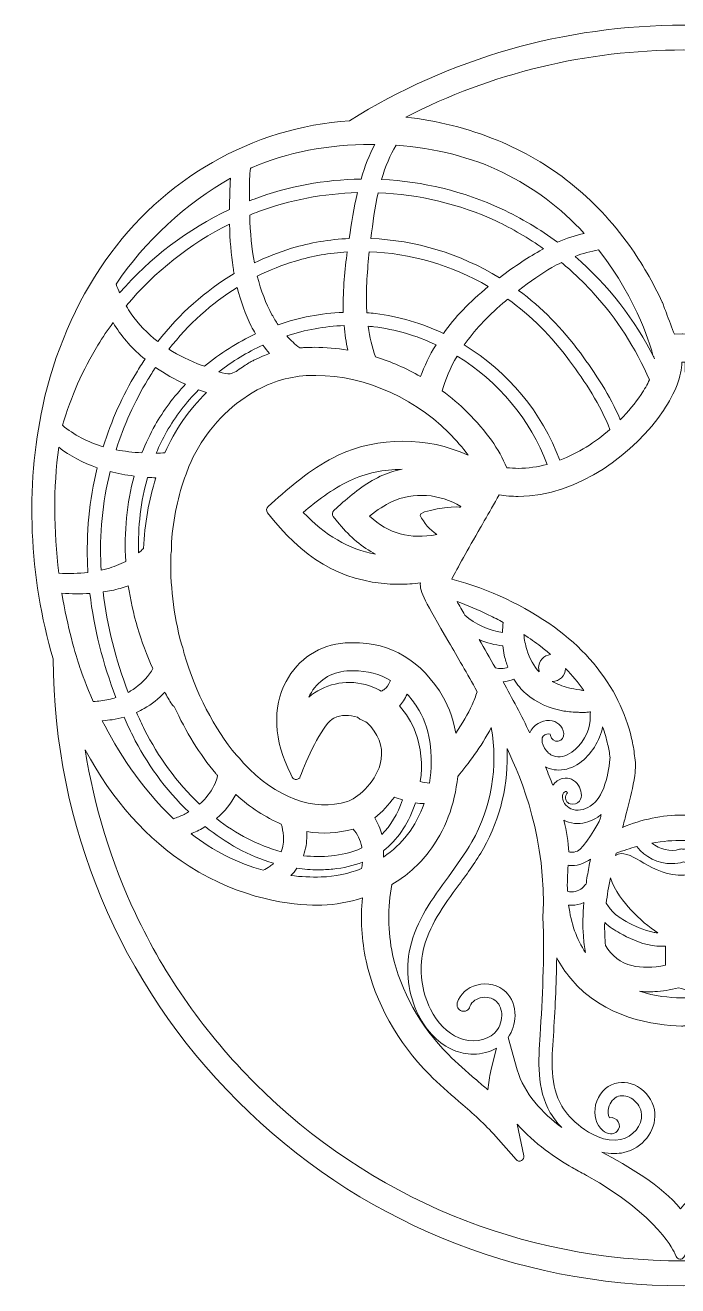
# Model space of a CAD drawing. Header units: millimetres. Extents: x 21 to 1249, y -321 to -29.
# Drawn here: x 325.3 to 472.5, y -313.3 to -29.1 of the extents above; entities that cross this region are included whole.
import ezdxf

# ---------------------------------------------------------------- set-up
doc = ezdxf.new("R2010")
doc.units = ezdxf.units.MM
doc.header["$MEASUREMENT"] = 0
doc.layers.add('Layer 3', color=7, linetype='Continuous')

msp = doc.modelspace()

# ---------------------------------------------------------------- linework, layer by layer
at = {"layer": 'Layer 3', "lineweight": 0}
for points, knots in [([(618.07, -115.63), (617.52, -113.15), (616.87, -110.68), (616.15, -108.29), (614.43, -102.61), (612.17, -97.13), (609.42, -91.99), (606.02, -85.63), (601.91, -79.85), (597.2, -74.81), (585.26, -62.03), (569.49, -54.23), (551.59, -52.24), (528.53, -37.08), (501.62, -29.07), (473.77, -29.07), (446.98, -29.07), (420.95, -36.52), (398.49, -50.6), (376.45, -52.14), (356.37, -63.66), (343.4, -82.21), (336.74, -91.73), (331.86, -103.05), (329.29, -114.97), (325.34, -133.22), (326.18, -153.46), (331.65, -171.96), (331.85, -209.64), (346.62, -245.06), (373.27, -271.7), (400.11, -298.55), (435.81, -313.33), (473.77, -313.33), (511.73, -313.33), (547.42, -298.55), (574.27, -271.7), (600.5, -245.47), (615.28, -210.61), (615.87, -173.53), (621.45, -154.92), (622.24, -134.36), (618.07, -115.63)], [0, 0, 0, 0, 1, 1, 1, 2, 2, 2, 3, 3, 3, 4, 4, 4, 5, 5, 5, 6, 6, 6, 7, 7, 7, 8, 8, 8, 9, 9, 9, 10, 10, 10, 11, 11, 11, 12, 12, 12, 13, 13, 13, 14, 14, 14, 14]), ([(473.77, -34.66), (496.38, -34.66), (518.62, -40.24), (538.32, -50.83), (527.63, -51.41), (517.13, -54.55), (507.83, -59.97), (493.33, -68.42), (481.78, -82.53), (476.04, -98.77), (476.04, -98.77), (473.59, -98.7), (473.59, -98.7), (473.58, -98.7), (473.57, -98.7), (473.56, -98.7), (473.55, -98.7), (473.54, -98.7), (473.53, -98.7), (473.53, -98.7), (471.73, -98.75), (471.73, -98.75), (471.27, -97.61), (470.41, -95.32), (469.91, -93.97), (469.29, -92.33), (469.07, -91.73), (468.97, -91.52), (466.89, -87.03), (464.4, -82.74), (461.56, -78.77), (453.82, -67.92), (443.79, -59.93), (431.75, -55.01), (425.08, -52.29), (418.16, -50.55), (411.14, -49.81), (430.34, -39.89), (451.91, -34.66), (473.77, -34.66)], [0, 0, 0, 0, 1, 1, 1, 2, 2, 2, 3, 3, 3, 4, 4, 4, 5, 5, 5, 6, 6, 6, 7, 7, 7, 8, 8, 8, 9, 9, 9, 10, 10, 10, 11, 11, 11, 12, 12, 12, 13, 13, 13, 13]), ([(375.95, -63.8), (375.98, -62.84), (376.03, -62.05), (376.13, -61.35), (376.25, -61.3), (376.36, -61.24), (376.48, -61.19), (384.31, -57.76), (393.63, -55.95), (403.44, -55.95), (403.68, -55.95), (403.93, -55.95), (404.18, -55.96), (402.94, -58.26), (401.92, -60.85), (401.06, -63.78), (392.86, -63.9), (384.68, -65.39), (376.93, -68.28), (376.59, -68.41), (376.25, -68.54), (375.91, -68.67), (375.9, -67.08), (375.91, -65.44), (375.95, -63.8)], [0, 0, 0, 0, 1, 1, 1, 2, 2, 2, 3, 3, 3, 4, 4, 4, 5, 5, 5, 6, 6, 6, 7, 7, 7, 8, 8, 8, 8]), ([(408.95, -56.15), (417.81, -56.78), (426.13, -58.9), (433.05, -62.28), (439.94, -65.65), (446.1, -70.26), (451.39, -76.01), (449.39, -76.46), (447.36, -77.13), (445.33, -78.01), (441.41, -75.09), (437.2, -72.56), (432.74, -70.49), (424.22, -66.52), (415, -64.31), (405.7, -63.86), (406.56, -60.91), (407.63, -58.36), (408.95, -56.15)], [0, 0, 0, 0, 1, 1, 1, 2, 2, 2, 3, 3, 3, 4, 4, 4, 5, 5, 5, 6, 6, 6, 6]), ([(371.63, -63.6), (371.63, -63.61), (371.63, -63.62), (371.62, -63.63), (371.51, -65.89), (371.44, -68.12), (371.41, -70.26), (371.4, -70.38), (371.4, -70.49), (371.4, -70.61), (362, -75.03), (353.54, -81.48), (346.64, -89.44), (346.36, -88.81), (346.09, -88.16), (345.83, -87.49), (352.19, -77.89), (361.71, -69.09), (371.63, -63.6)], [0, 0, 0, 0, 1, 1, 1, 2, 2, 2, 3, 3, 3, 4, 4, 4, 5, 5, 5, 6, 6, 6, 6]), ([(377.01, -82.65), (376.43, -79.46), (376.09, -75.99), (375.96, -71.88), (376.63, -71.61), (377.3, -71.34), (377.97, -71.09), (384.97, -68.48), (392.59, -67.04), (400.26, -66.83), (399.45, -70.26), (398.89, -73.75), (398.39, -77.18), (393.97, -77.38), (389.62, -78.1), (385.42, -79.37), (382.52, -80.25), (379.71, -81.35), (377.01, -82.65)], [0, 0, 0, 0, 1, 1, 1, 2, 2, 2, 3, 3, 3, 4, 4, 4, 5, 5, 5, 6, 6, 6, 6]), ([(404.93, -66.85), (414.15, -67.22), (423.33, -69.42), (431.48, -73.21), (435.21, -74.95), (438.82, -77.07), (442.23, -79.5), (442.13, -79.56), (442.02, -79.61), (441.92, -79.67), (438.86, -81.32), (435.82, -83.32), (432.29, -86.02), (423.37, -80.58), (413.29, -77.56), (403.28, -77.16), (403.7, -73.71), (404.18, -70.22), (404.93, -66.85), (404.93, -66.85), (404.93, -66.85), (404.93, -66.85)], [0, 0, 0, 0, 1, 1, 1, 2, 2, 2, 3, 3, 3, 4, 4, 4, 5, 5, 5, 6, 6, 6, 7, 7, 7, 7]), ([(372.23, -83.75), (372.3, -84.2), (372.38, -84.65), (372.47, -85.09), (365.96, -88.96), (360.17, -94.11), (355.25, -100.42), (352.88, -98.58), (350.86, -96.47), (349.22, -94.12), (348.84, -93.55), (348.47, -92.96), (348.12, -92.34), (354.58, -84.63), (362.54, -78.33), (371.42, -73.93), (371.49, -77.56), (371.75, -80.74), (372.23, -83.75), (372.23, -83.75), (372.23, -83.75), (372.23, -83.75)], [0, 0, 0, 0, 1, 1, 1, 2, 2, 2, 3, 3, 3, 4, 4, 4, 5, 5, 5, 6, 6, 6, 7, 7, 7, 7]), ([(386.29, -82.25), (390.07, -81.1), (393.99, -80.42), (397.96, -80.19), (397.43, -84.11), (396.96, -88.6), (397.04, -93.24), (397.05, -93.44), (397.05, -93.63), (397.06, -93.82), (392.06, -94.01), (387.1, -94.98), (382.36, -96.62), (381.87, -95.9), (381.4, -95.14), (380.98, -94.35), (379.6, -91.83), (378.5, -88.91), (377.68, -85.66), (380.44, -84.29), (383.31, -83.15), (386.29, -82.25)], [0, 0, 0, 0, 1, 1, 1, 2, 2, 2, 3, 3, 3, 4, 4, 4, 5, 5, 5, 6, 6, 6, 7, 7, 7, 7]), ([(419.63, -98.6), (419.63, -98.6), (419.63, -98.6), (419.63, -98.6), (414.81, -96.28), (409.63, -94.72), (404.3, -94.1), (403.66, -94.02), (403.02, -93.96), (402.38, -93.92), (402.36, -93.63), (402.34, -93.35), (402.33, -93.06), (402.12, -88.54), (402.5, -84.03), (402.93, -80.15), (412.15, -80.47), (421.45, -83.15), (429.76, -88.01), (425.51, -91.48), (422.19, -94.95), (419.63, -98.6)], [0, 0, 0, 0, 1, 1, 1, 2, 2, 2, 3, 3, 3, 4, 4, 4, 5, 5, 5, 6, 6, 6, 7, 7, 7, 7]), ([(449.32, -81.21), (451.11, -80.53), (452.87, -80.05), (454.6, -79.76), (463.71, -91.26), (466.65, -102.68), (466.78, -103.17), (466.79, -103.21), (466.8, -103.24), (466.81, -103.27), (466.81, -103.27), (466.96, -103.68), (466.96, -103.68), (466.97, -103.71), (466.98, -103.74), (466.99, -103.76), (466.99, -103.76), (467.05, -103.87), (467.05, -103.87), (467.05, -103.89), (467.06, -103.91), (467.07, -103.93), (467.13, -104.03), (467.17, -104.15), (467.2, -104.29), (462.86, -95.47), (456.75, -87.6), (449.32, -81.21)], [0, 0, 0, 0, 1, 1, 1, 2, 2, 2, 3, 3, 3, 4, 4, 4, 5, 5, 5, 6, 6, 6, 7, 7, 7, 8, 8, 8, 9, 9, 9, 9]), ([(453.43, -89.43), (458.73, -95.24), (463.05, -101.96), (466.08, -109.06), (465.61, -110.09), (464.98, -111.21), (464.19, -112.38), (462.93, -114.28), (461.34, -116.2), (459.52, -118.04), (457.26, -112.58), (453.9, -107.6), (450.51, -102.97), (446.44, -97.43), (441.76, -92.7), (436.57, -88.88), (439.27, -86.77), (441.68, -85.12), (444.09, -83.73), (444.81, -83.31), (445.52, -82.93), (446.23, -82.58), (448.79, -84.69), (451.2, -86.98), (453.43, -89.43)], [0, 0, 0, 0, 1, 1, 1, 2, 2, 2, 3, 3, 3, 4, 4, 4, 5, 5, 5, 6, 6, 6, 7, 7, 7, 8, 8, 8, 8]), ([(376.32, -96.92), (376.62, -97.52), (376.94, -98.11), (377.28, -98.68), (373.16, -100.61), (369.29, -103.07), (365.8, -105.99), (365.61, -105.91), (365.43, -105.84), (365.25, -105.78), (362.48, -104.78), (359.96, -103.55), (357.72, -102.14), (362.16, -96.47), (367.35, -91.78), (373.14, -88.19), (373.94, -91.39), (375, -94.32), (376.32, -96.92)], [0, 0, 0, 0, 1, 1, 1, 2, 2, 2, 3, 3, 3, 4, 4, 4, 5, 5, 5, 6, 6, 6, 6]), ([(448.09, -104.74), (451.59, -109.52), (455.04, -114.66), (457.16, -120.24), (453.87, -123.1), (450.01, -125.59), (445.87, -127.18), (441.95, -116.4), (434.12, -107.18), (424.34, -101.17), (426.53, -97.99), (429.39, -94.91), (433.04, -91.77), (433.42, -91.45), (433.79, -91.14), (434.15, -90.84), (439.35, -94.55), (444.04, -99.22), (448.09, -104.74)], [0, 0, 0, 0, 1, 1, 1, 2, 2, 2, 3, 3, 3, 4, 4, 4, 5, 5, 5, 6, 6, 6, 6]), ([(341.75, -101.19), (342.82, -99.45), (343.94, -97.77), (345.14, -96.14), (345.25, -96.33), (345.36, -96.52), (345.48, -96.71), (347.32, -99.57), (349.64, -102.16), (352.36, -104.41), (351.69, -105.4), (351.04, -106.41), (350.42, -107.44), (347.27, -112.65), (344.76, -118.27), (342.93, -124.12), (339.42, -123.08), (336.28, -121.43), (333.74, -119.29), (335.63, -112.9), (338.32, -106.79), (341.75, -101.19)], [0, 0, 0, 0, 1, 1, 1, 2, 2, 2, 3, 3, 3, 4, 4, 4, 5, 5, 5, 6, 6, 6, 7, 7, 7, 7]), ([(398.08, -102.34), (395.58, -101.92), (393.08, -101.71), (390.62, -101.71), (389.87, -101.71), (389.12, -101.73), (388.39, -101.76), (388.03, -101.78), (387.65, -101.81), (387.23, -101.85), (386.2, -101.06), (385.22, -100.13), (384.31, -99.12), (388.49, -97.77), (392.85, -96.97), (397.23, -96.81), (397.4, -98.74), (397.69, -100.58), (398.08, -102.34)], [0, 0, 0, 0, 1, 1, 1, 2, 2, 2, 3, 3, 3, 4, 4, 4, 5, 5, 5, 6, 6, 6, 6]), ([(417.97, -101.12), (416.47, -103.56), (415.32, -105.94), (414.49, -108.31), (411.26, -106.44), (407.85, -104.94), (404.33, -103.84), (403.57, -101.75), (403.02, -99.44), (402.68, -96.96), (403.1, -96.99), (403.52, -97.03), (403.95, -97.08), (408.82, -97.65), (413.54, -99.05), (417.97, -101.12)], [0, 0, 0, 0, 1, 1, 1, 2, 2, 2, 3, 3, 3, 4, 4, 4, 5, 5, 5, 5]), ([(378.93, -101.21), (379.4, -101.86), (379.89, -102.48), (380.4, -103.08), (379.51, -103.42), (378.37, -103.93), (376.91, -104.63), (376.77, -104.7), (376.66, -104.75), (376.59, -104.78), (375.86, -105.12), (375.13, -105.63), (374.35, -106.16), (373.39, -106.82), (372.3, -107.57), (371.59, -107.69), (370.97, -107.79), (370.01, -107.56), (369.01, -107.23), (372.07, -104.85), (375.4, -102.82), (378.93, -101.21)], [0, 0, 0, 0, 1, 1, 1, 2, 2, 2, 3, 3, 3, 4, 4, 4, 5, 5, 5, 6, 6, 6, 7, 7, 7, 7]), ([(425.04, -116.38), (423.29, -114.63), (421.38, -112.99), (419.37, -111.5), (420.02, -109), (421.15, -106.38), (422.74, -103.69), (431.93, -109.32), (439.31, -117.98), (443.01, -128.11), (440.89, -128.68), (438.72, -129), (436.53, -129), (435.65, -129), (434.77, -128.95), (433.9, -128.85), (432.18, -124.66), (429.35, -120.69), (425.04, -116.38)], [0, 0, 0, 0, 1, 1, 1, 2, 2, 2, 3, 3, 3, 4, 4, 4, 5, 5, 5, 6, 6, 6, 6]), ([(478.26, -117.17), (478.26, -117.17), (478.26, -117.17), (478.26, -117.17), (484.51, -126.49), (497.42, -136.53), (511.01, -136.52), (512.58, -136.52), (514.15, -136.39), (515.69, -136.13), (520.56, -144.52), (523.92, -150.5), (525.71, -153.94), (517.08, -156.13), (509.29, -159.65), (502.53, -164.4), (493.42, -170.73), (487.13, -179.95), (485.26, -189.67), (484.99, -190.92), (484.8, -192.22), (484.69, -193.65), (484.5, -194.97), (484.53, -196.6), (484.76, -198.09), (485.12, -200.54), (485.71, -202.86), (486.29, -205.11), (486.29, -205.11), (486.44, -205.69), (486.44, -205.69), (486.8, -207), (487.21, -208.55), (487.63, -210.16), (483.15, -208.24), (478.37, -207.21), (473.69, -207.19), (473.69, -207.19), (473.53, -207.19), (473.53, -207.19), (468.97, -207.19), (464.35, -208.14), (460.05, -209.96), (460.3, -209.02), (460.55, -208.08), (460.79, -207.15), (460.79, -207.15), (461.15, -205.78), (461.15, -205.78), (461.77, -203.38), (462.4, -200.9), (462.76, -198.29), (462.99, -196.69), (462.99, -195.05), (462.74, -193.79), (462.58, -192.53), (462.39, -191.18), (462.05, -189.89), (461.39, -186.99), (460.36, -184.12), (458.99, -181.35), (458.99, -181.35), (458.49, -180.39), (458.49, -180.39), (455.33, -174.44), (450.55, -169.07), (444.67, -164.85), (437.89, -159.95), (430.11, -156.3), (421.54, -153.96), (422.85, -151.43), (425.02, -147.52), (428, -142.31), (428.02, -142.29), (428.82, -140.95), (428.85, -140.84), (429.93, -138.96), (431.06, -137), (432.22, -135), (433.63, -135.22), (435.07, -135.33), (436.5, -135.33), (450.08, -135.33), (463, -125.3), (469.24, -115.99), (471.94, -111.97), (473.36, -108.21), (473.39, -105.04), (473.39, -105.04), (473.59, -105.03), (473.59, -105.03), (473.59, -105.03), (474.17, -105.05), (474.17, -105.05), (473.82, -108.44), (475.25, -112.68), (478.26, -117.17)], [0, 0, 0, 0, 1, 1, 1, 2, 2, 2, 3, 3, 3, 4, 4, 4, 5, 5, 5, 6, 6, 6, 7, 7, 7, 8, 8, 8, 9, 9, 9, 10, 10, 10, 11, 11, 11, 12, 12, 12, 13, 13, 13, 14, 14, 14, 15, 15, 15, 16, 16, 16, 17, 17, 17, 18, 18, 18, 19, 19, 19, 20, 20, 20, 21, 21, 21, 22, 22, 22, 23, 23, 23, 24, 24, 24, 25, 25, 25, 26, 26, 26, 27, 27, 27, 28, 28, 28, 29, 29, 29, 30, 30, 30, 31, 31, 31, 32, 32, 32, 32]), ([(354.62, -119.29), (353.49, -121.28), (352.51, -123.35), (351.67, -125.49), (349.62, -125.39), (347.68, -125.16), (345.85, -124.82), (347.61, -119.27), (350, -113.94), (352.99, -109), (353.56, -108.05), (354.15, -107.13), (354.75, -106.23), (356.79, -107.65), (359.04, -108.93), (361.49, -110.04), (358.85, -112.83), (356.52, -115.93), (354.62, -119.29)], [0, 0, 0, 0, 1, 1, 1, 2, 2, 2, 3, 3, 3, 4, 4, 4, 5, 5, 5, 6, 6, 6, 6]), ([(397.99, -204.13), (390.42, -206.49), (381.87, -203.33), (374.52, -195.44), (374.33, -195.08), (373.93, -194.6), (372.96, -193.67), (372.96, -193.67), (372.95, -193.66), (372.95, -193.66), (367.97, -187.72), (363.79, -179.61), (361.18, -170.82), (361.16, -170.52), (361.06, -169.91), (360.56, -168.61), (358.77, -161.83), (357.97, -155.03), (358.17, -148.38), (358.29, -148.04), (358.43, -147.32), (358.31, -145.68), (358.71, -140.27), (359.82, -135.09), (361.6, -130.29), (361.6, -130.29), (362.26, -128.56), (362.26, -128.56), (364.68, -122.7), (368.84, -117.42), (373.96, -113.68), (373.96, -113.68), (376.14, -112.21), (376.14, -112.21), (380.18, -109.73), (384.53, -108.31), (388.71, -108.09), (400.11, -107.47), (412.1, -112.28), (420.77, -120.93), (422.56, -122.72), (424.02, -124.38), (425.21, -126.01), (415.89, -121.84), (404.97, -121.79), (395.9, -126.05), (390.51, -128.59), (385.87, -132.44), (381.65, -136.23), (381.65, -136.23), (380.09, -137.63), (380.09, -137.63), (379.7, -137.99), (379.65, -138.59), (379.98, -139), (379.98, -139), (381.31, -140.65), (381.31, -140.65), (389.22, -150.4), (398.51, -155.14), (409.71, -155.14), (411.22, -155.14), (412.81, -155.04), (414.45, -154.84), (414.19, -156.74), (415.64, -159.24), (420.84, -168.16), (422.78, -171.51), (424.98, -175.29), (427.25, -179.36), (426.9, -180.41), (426.52, -181.38), (426.1, -182.3), (425.13, -184.42), (423.94, -186.5), (422.44, -188.71), (421.76, -185.07), (420.5, -181.8), (418.73, -179.17), (413.48, -171.32), (406.52, -167.79), (397.45, -168.37), (391.81, -168.73), (386.84, -171.98), (384.15, -177.06), (381.01, -182.97), (381.39, -190.39), (385.2, -197.95), (385.2, -197.95), (385.54, -198.61), (385.54, -198.61), (385.72, -198.97), (386.09, -199.18), (386.48, -199.16), (386.88, -199.14), (387.23, -198.89), (387.37, -198.52), (387.37, -198.52), (387.63, -197.82), (387.63, -197.82), (389.24, -193.55), (392.66, -186.38), (394.96, -185.3), (396.56, -184.55), (398.47, -184.5), (400.23, -185.14), (401.04, -185.71), (401.65, -186.04), (402.14, -186.18), (402.56, -186.49), (402.93, -186.84), (403.25, -187.23), (405.48, -189.87), (406.2, -192.71), (405.39, -195.68), (404.18, -200.15), (400, -203.51), (397.99, -204.13)], [0, 0, 0, 0, 1, 1, 1, 2, 2, 2, 3, 3, 3, 4, 4, 4, 5, 5, 5, 6, 6, 6, 7, 7, 7, 8, 8, 8, 9, 9, 9, 10, 10, 10, 11, 11, 11, 12, 12, 12, 13, 13, 13, 14, 14, 14, 15, 15, 15, 16, 16, 16, 17, 17, 17, 18, 18, 18, 19, 19, 19, 20, 20, 20, 21, 21, 21, 22, 22, 22, 23, 23, 23, 24, 24, 24, 25, 25, 25, 26, 26, 26, 27, 27, 27, 28, 28, 28, 29, 29, 29, 30, 30, 30, 31, 31, 31, 32, 32, 32, 33, 33, 33, 34, 34, 34, 35, 35, 35, 36, 36, 36, 37, 37, 37, 38, 38, 38, 39, 39, 39, 39]), ([(364.45, -111.28), (365.02, -111.5), (365.62, -111.71), (366.24, -111.92), (362.27, -115.74), (359.05, -120.4), (356.85, -125.51), (356.18, -125.54), (355.52, -125.55), (354.87, -125.56), (355.57, -123.91), (356.35, -122.31), (357.23, -120.77), (359.2, -117.29), (361.65, -114.11), (364.45, -111.28)], [0, 0, 0, 0, 1, 1, 1, 2, 2, 2, 3, 3, 3, 4, 4, 4, 5, 5, 5, 5]), ([(332.89, -124.26), (335.42, -126.2), (338.38, -127.77), (341.6, -128.89), (339.81, -136.17), (339.05, -143.72), (339.42, -151.21), (339.44, -151.62), (339.47, -152.04), (339.5, -152.46), (337.39, -152.72), (335.2, -152.79), (332.94, -152.67), (331.71, -142.97), (331.69, -133.42), (332.89, -124.26)], [0, 0, 0, 0, 1, 1, 1, 2, 2, 2, 3, 3, 3, 4, 4, 4, 5, 5, 5, 5]), ([(349.92, -130.74), (348.24, -136.84), (347.61, -143.36), (348.01, -149.98), (346.7, -150.67), (345.28, -151.24), (343.75, -151.64), (343.33, -151.75), (342.9, -151.86), (342.47, -151.95), (342.45, -151.65), (342.43, -151.36), (342.41, -151.06), (342.06, -143.91), (342.78, -136.7), (344.48, -129.74), (346.21, -130.17), (348.02, -130.5), (349.92, -130.74)], [0, 0, 0, 0, 1, 1, 1, 2, 2, 2, 3, 3, 3, 4, 4, 4, 5, 5, 5, 6, 6, 6, 6]), ([(394.81, -139.88), (394.81, -139.88), (396.16, -141.53), (396.16, -141.53), (398.62, -144.54), (401.36, -146.81), (404.36, -148.34), (398.26, -147.22), (392.87, -144.1), (388.05, -138.92), (390.87, -136.51), (394.48, -133.69), (398.45, -131.82), (402.13, -130.09), (406.2, -129.23), (410.31, -129.21), (408.62, -129.54), (406.97, -130.07), (405.4, -130.8), (402.01, -132.38), (399.12, -134.76), (396.5, -137.09), (396.5, -137.09), (394.92, -138.5), (394.92, -138.5), (394.52, -138.85), (394.48, -139.46), (394.81, -139.88)], [0, 0, 0, 0, 1, 1, 1, 2, 2, 2, 3, 3, 3, 4, 4, 4, 5, 5, 5, 6, 6, 6, 7, 7, 7, 8, 8, 8, 9, 9, 9, 9]), ([(352, -147.07), (351.66, -147.41), (351.29, -147.73), (350.92, -148.04), (350.73, -142.17), (351.4, -136.42), (352.94, -131.03), (353.55, -131.07), (354.17, -131.11), (354.8, -131.13), (353.22, -136.19), (352.28, -141.54), (352, -147.07)], [0, 0, 0, 0, 1, 1, 1, 2, 2, 2, 3, 3, 3, 4, 4, 4, 4]), ([(414.38, -139.62), (415.26, -141.34), (416.57, -142.82), (418.15, -143.93), (412.09, -145.08), (407.21, -143.74), (403, -139.76), (404.8, -138.32), (406.42, -137.27), (407.93, -136.56), (412.84, -134.28), (418.89, -134.7), (423.57, -137.59), (423.53, -137.67), (423.49, -137.74), (423.45, -137.81), (423.38, -137.78), (423.31, -137.76), (423.23, -137.73), (422.3, -137.41), (413.84, -138.57), (414.38, -139.62)], [0, 0, 0, 0, 1, 1, 1, 2, 2, 2, 3, 3, 3, 4, 4, 4, 5, 5, 5, 6, 6, 6, 7, 7, 7, 7]), ([(344.86, -156.54), (346.13, -156.27), (347.38, -155.91), (348.59, -155.46), (349.52, -161.77), (351.36, -168.09), (354.12, -174.17), (354.02, -174.36), (353.9, -174.54), (353.79, -174.71), (352.72, -176.36), (351.3, -177.8), (349.65, -178.87), (349.3, -179.1), (348.94, -179.31), (348.57, -179.51), (345.72, -172.12), (343.8, -164.47), (342.91, -156.88), (343.56, -156.78), (344.21, -156.67), (344.86, -156.54)], [0, 0, 0, 0, 1, 1, 1, 2, 2, 2, 3, 3, 3, 4, 4, 4, 5, 5, 5, 6, 6, 6, 7, 7, 7, 7]), ([(333.6, -157.14), (335.75, -157.32), (337.86, -157.34), (339.93, -157.2), (340.85, -165.08), (342.84, -173.01), (345.8, -180.68), (345.27, -180.85), (344.72, -181), (344.15, -181.13), (343.01, -181.35), (341.81, -181.55), (340.66, -181.56), (339.11, -178.06), (338.13, -175.3), (337.67, -173.94), (336.69, -170.98), (334.89, -164.99), (333.6, -157.14)], [0, 0, 0, 0, 1, 1, 1, 2, 2, 2, 3, 3, 3, 4, 4, 4, 5, 5, 5, 6, 6, 6, 6]), ([(424.47, -162.1), (423.83, -160.99), (423.23, -159.95), (422.7, -159.01), (425.06, -159.88), (427.46, -160.9), (429.87, -162.07), (430.97, -162.6), (432.07, -163.15), (433.13, -163.73), (433.03, -164.47), (432.96, -165.23), (432.94, -166), (429.82, -165.58), (426.83, -164.19), (424.47, -162.1)], [0, 0, 0, 0, 1, 1, 1, 2, 2, 2, 3, 3, 3, 4, 4, 4, 5, 5, 5, 5]), ([(433.05, -169.03), (433.12, -169.74), (433.23, -170.45), (433.37, -171.15), (433.56, -172.09), (433.84, -173), (434.18, -173.87), (433.28, -174.18), (432.28, -174.23), (431.35, -174.02), (430.08, -171.77), (428.84, -169.62), (427.68, -167.62), (429.39, -168.35), (431.2, -168.83), (433.05, -169.03)], [0, 0, 0, 0, 1, 1, 1, 2, 2, 2, 3, 3, 3, 4, 4, 4, 5, 5, 5, 5]), ([(441.11, -174.01), (441.11, -174.32), (441.16, -174.62), (441.25, -174.9), (440.03, -173.65), (439.07, -171.94), (438.42, -169.82), (438.11, -168.76), (437.89, -167.64), (437.75, -166.46), (439.09, -167.33), (440.38, -168.24), (441.59, -169.17), (442.36, -169.77), (443.1, -170.38), (443.81, -170.98), (442.29, -171.16), (441.11, -172.44), (441.11, -174.01)], [0, 0, 0, 0, 1, 1, 1, 2, 2, 2, 3, 3, 3, 4, 4, 4, 5, 5, 5, 6, 6, 6, 6]), ([(407.69, -176.82), (407.67, -176.89), (407.64, -176.95), (407.62, -177.02), (407.24, -177.88), (406.83, -178.46), (406.37, -178.79), (406.13, -178.96), (405.88, -179.11), (405.62, -179.27), (404.49, -178.61), (403.29, -178.1), (402.05, -177.77), (397.46, -176.51), (392.63, -177.73), (389.28, -180.6), (389.36, -180.43), (389.44, -180.26), (389.53, -180.09), (391.21, -176.94), (394.31, -174.91), (397.84, -174.69), (398.35, -174.65), (398.86, -174.64), (399.35, -174.64), (402.51, -174.64), (405.25, -175.35), (407.69, -176.82)], [0, 0, 0, 0, 1, 1, 1, 2, 2, 2, 3, 3, 3, 4, 4, 4, 5, 5, 5, 6, 6, 6, 7, 7, 7, 8, 8, 8, 9, 9, 9, 9]), ([(447.2, -174.16), (448.68, -175.7), (449.99, -177.26), (451.13, -178.87), (451.19, -178.95), (451.24, -179.03), (451.3, -179.11), (451.02, -179.07), (450.74, -179.02), (450.46, -178.98), (450.46, -178.98), (450.36, -178.96), (450.36, -178.96), (449.46, -178.82), (448.61, -178.68), (447.85, -178.49), (446.46, -178.09), (445.25, -177.62), (444.18, -177.05), (445.8, -177.04), (447.11, -175.76), (447.2, -174.16)], [0, 0, 0, 0, 1, 1, 1, 2, 2, 2, 3, 3, 3, 4, 4, 4, 5, 5, 5, 6, 6, 6, 7, 7, 7, 7]), ([(446.77, -188.79), (446.49, -187.07), (445.25, -185.95), (443.54, -185.87), (441.86, -185.79), (439.82, -186.81), (439.13, -188.67), (437.21, -184.74), (435.14, -180.84), (433.09, -177.13), (433.92, -177.07), (434.75, -176.89), (435.53, -176.57), (436.28, -177.79), (437.19, -178.88), (438.23, -179.79), (440.54, -181.79), (443.49, -183.15), (446.79, -183.73), (447.91, -183.9), (449.03, -183.96), (450.12, -184.01), (450.42, -184.03), (450.71, -184.05), (451, -184.06), (451, -184.06), (451.08, -184.07), (451.08, -184.07), (451.14, -184.07), (451.19, -184.07), (451.25, -184.07), (451.25, -184.07), (451.33, -184.06), (451.33, -184.06), (451.78, -184.01), (452.22, -183.97), (452.67, -183.93), (452.71, -183.93), (452.76, -183.92), (452.8, -183.92), (452.72, -184.44), (452.71, -184.95), (452.7, -185.41), (452.7, -185.56), (452.7, -185.71), (452.69, -185.86), (452.6, -188.32), (450.8, -191.45), (448.59, -193), (447.18, -193.99), (445.78, -194.27), (444.43, -193.84), (443.68, -193.6), (442.97, -192.97), (442.44, -192.07), (441.95, -191.24), (441.76, -190.4), (441.93, -189.77), (442.05, -189.29), (442.79, -188.84), (443.4, -188.87), (443.66, -188.88), (443.75, -188.94), (443.81, -189.27), (443.94, -190.09), (444.71, -190.65), (445.53, -190.51), (446.35, -190.38), (446.9, -189.61), (446.77, -188.79)], [0, 0, 0, 0, 1, 1, 1, 2, 2, 2, 3, 3, 3, 4, 4, 4, 5, 5, 5, 6, 6, 6, 7, 7, 7, 8, 8, 8, 9, 9, 9, 10, 10, 10, 11, 11, 11, 12, 12, 12, 13, 13, 13, 14, 14, 14, 15, 15, 15, 16, 16, 16, 17, 17, 17, 18, 18, 18, 19, 19, 19, 20, 20, 20, 21, 21, 21, 22, 22, 22, 23, 23, 23, 23]), ([(352.27, -187.94), (351.63, -186.65), (351.03, -185.36), (350.45, -184.06), (351.04, -183.79), (351.61, -183.5), (352.16, -183.18), (353.88, -182.21), (355.45, -180.94), (356.8, -179.45), (357.31, -180.38), (357.84, -181.3), (358.4, -182.21), (358.54, -182.43), (358.74, -182.61), (358.96, -182.73), (361.53, -188.38), (364.71, -193.52), (368.31, -197.81), (368.44, -197.97), (368.58, -198.13), (368.72, -198.29), (368.56, -198.93), (368.37, -199.52), (368.14, -200.06), (367.46, -201.57), (366.5, -202.94), (365.29, -204.13), (365.09, -204.33), (364.88, -204.53), (364.66, -204.72), (359.5, -199.85), (355.26, -193.94), (352.27, -187.94)], [0, 0, 0, 0, 1, 1, 1, 2, 2, 2, 3, 3, 3, 4, 4, 4, 5, 5, 5, 6, 6, 6, 7, 7, 7, 8, 8, 8, 9, 9, 9, 10, 10, 10, 11, 11, 11, 11]), ([(413.35, -188.54), (412.51, -186.3), (411.25, -184.27), (409.7, -182.57), (410.41, -181.88), (410.99, -180.99), (411.45, -179.92), (412.23, -180.77), (412.98, -181.72), (413.68, -182.76), (413.68, -182.76), (413.68, -182.76), (413.68, -182.76), (416.49, -186.96), (417.56, -193.64), (416.48, -199.97), (415.82, -199.93), (415.13, -199.82), (414.43, -199.64), (414.97, -195.73), (414.61, -191.9), (413.35, -188.54)], [0, 0, 0, 0, 1, 1, 1, 2, 2, 2, 3, 3, 3, 4, 4, 4, 5, 5, 5, 6, 6, 6, 7, 7, 7, 7]), ([(349.58, -189.27), (352.64, -195.41), (356.95, -201.45), (362.2, -206.49), (361.87, -206.69), (361.53, -206.87), (361.18, -207.04), (360.41, -207.4), (359.59, -207.76), (358.78, -208.01), (351.27, -200.99), (346, -192.38), (342.73, -185.92), (343.57, -185.86), (344.34, -185.76), (344.94, -185.68), (345.86, -185.53), (346.76, -185.33), (347.62, -185.08), (348.24, -186.49), (348.89, -187.89), (349.58, -189.27)], [0, 0, 0, 0, 1, 1, 1, 2, 2, 2, 3, 3, 3, 4, 4, 4, 5, 5, 5, 6, 6, 6, 7, 7, 7, 7]), ([(408.03, -222.86), (411.32, -220.89), (414.19, -218.35), (416.35, -215.5), (420, -210.71), (422.24, -204.83), (422.85, -198.48), (425.22, -195.59), (428.08, -191.87), (430.44, -187.46), (432, -196.24), (430.46, -205.46), (426.05, -213.25), (424.52, -215.95), (422.61, -218.56), (420.75, -221.09), (417.18, -225.97), (413.49, -231.01), (412.14, -237.11), (411.01, -242.22), (411.68, -247.6), (414.02, -252.28), (415.9, -256.03), (418.71, -258.84), (421.92, -260.19), (423.36, -260.79), (424.88, -261.09), (426.37, -261.09), (428.23, -261.09), (430.04, -260.62), (431.58, -259.73), (431.58, -259.73), (430.36, -264.78), (430.36, -264.78), (430.02, -266.21), (429.78, -267.68), (429.66, -269.16), (428.76, -268.37), (427.86, -267.6), (426.99, -266.84), (426.99, -266.84), (426.93, -266.79), (426.93, -266.79), (424.85, -265), (422.69, -263.14), (420.76, -261.19), (414.44, -254.82), (409.97, -246.81), (408.19, -238.64), (407.06, -233.46), (407.01, -228.02), (408.03, -222.86)], [0, 0, 0, 0, 1, 1, 1, 2, 2, 2, 3, 3, 3, 4, 4, 4, 5, 5, 5, 6, 6, 6, 7, 7, 7, 8, 8, 8, 9, 9, 9, 10, 10, 10, 11, 11, 11, 12, 12, 12, 13, 13, 13, 14, 14, 14, 15, 15, 15, 16, 16, 16, 17, 17, 17, 17]), ([(452.76, -205.17), (451.4, -206.09), (449.69, -206.34), (448.4, -205.8), (447.22, -205.3), (446.35, -203.94), (446.49, -202.82), (446.55, -202.37), (446.87, -201.94), (447.2, -201.87), (447.29, -201.85), (447.32, -201.85), (447.39, -201.91), (447.47, -201.98), (447.54, -202.07), (447.6, -202.17), (447.43, -202.33), (447.31, -202.54), (447.23, -202.78), (446.99, -203.57), (447.43, -204.41), (448.22, -204.66), (449.02, -204.91), (449.82, -204.66), (450.31, -204.02), (451.07, -203.03), (450.73, -201.5), (450.09, -200.5), (449.27, -199.21), (447.95, -198.63), (446.55, -198.94), (445.65, -199.14), (444.86, -199.7), (444.31, -200.46), (443.79, -199.1), (443.23, -197.72), (442.64, -196.32), (442.93, -196.47), (443.21, -196.6), (443.51, -196.69), (444.23, -196.93), (444.95, -197.04), (445.68, -197.04), (447.24, -197.04), (448.81, -196.51), (450.31, -195.46), (452.92, -193.63), (454.98, -190.35), (455.54, -187.29), (456.01, -188.59), (456.38, -189.91), (456.67, -191.23), (456.89, -192.13), (457.08, -193.14), (457.24, -194.3), (457.2, -194.41), (457.17, -194.53), (457.16, -194.65), (456.96, -196.49), (456.62, -198.88), (455.77, -201.07), (455.28, -202.34), (454.35, -204.09), (452.76, -205.17)], [0, 0, 0, 0, 1, 1, 1, 2, 2, 2, 3, 3, 3, 4, 4, 4, 5, 5, 5, 6, 6, 6, 7, 7, 7, 8, 8, 8, 9, 9, 9, 10, 10, 10, 11, 11, 11, 12, 12, 12, 13, 13, 13, 14, 14, 14, 15, 15, 15, 16, 16, 16, 17, 17, 17, 18, 18, 18, 19, 19, 19, 20, 20, 20, 21, 21, 21, 21]), ([(570.31, -267.74), (544.52, -293.53), (510.24, -307.73), (473.77, -307.73), (437.3, -307.73), (403.01, -293.53), (377.22, -267.74), (365.98, -256.49), (356.88, -243.6), (350.19, -229.4), (344.67, -217.69), (340.87, -205.29), (338.88, -192.47), (344.98, -203.83), (352.83, -212.63), (362.28, -218.68), (374.24, -226.34), (385.57, -227.48), (391.25, -227.48), (391.62, -227.48), (391.95, -227.48), (392.26, -227.47), (395.28, -227.39), (398.4, -226.84), (401.38, -225.88), (400.92, -230.58), (401.2, -235.44), (402.2, -240.03), (404.24, -249.38), (409.31, -258.5), (416.47, -265.72), (418.57, -267.84), (420.83, -269.79), (423.02, -271.68), (425.73, -274.01), (428.53, -276.43), (430.9, -279.09), (430.9, -279.09), (436.03, -284.88), (436.03, -284.88), (436.33, -285.22), (436.83, -285.32), (437.23, -285.11), (437.64, -284.91), (437.85, -284.46), (437.76, -284.02), (437.76, -284.02), (436.29, -276.88), (436.29, -276.88), (440.16, -281.29), (444.98, -284.56), (448.66, -286.66), (449.59, -287.18), (450.65, -287.76), (451.67, -288.32), (451.67, -288.32), (451.9, -288.45), (451.9, -288.45), (468.29, -297.54), (471.81, -306), (471.84, -306.08), (471.84, -306.08), (472.09, -306.7), (472.09, -306.7), (472.23, -307.06), (472.56, -307.3), (472.94, -307.33), (473.32, -307.36), (473.69, -307.17), (473.88, -306.84), (473.88, -306.84), (474.22, -306.26), (474.22, -306.26), (475.49, -304.11), (479.29, -298.11), (481.61, -296.27), (485.15, -293.47), (489.22, -291.19), (493.16, -288.99), (499.03, -285.7), (505.07, -282.32), (509.75, -277.03), (509.7, -277.26), (509.65, -277.48), (509.61, -277.71), (509.26, -279.31), (508.9, -280.97), (508.76, -282.67), (508.76, -282.67), (508.7, -283.43), (508.7, -283.43), (508.67, -283.83), (508.88, -284.21), (509.24, -284.4), (509.59, -284.59), (510.02, -284.54), (510.33, -284.29), (510.33, -284.29), (510.93, -283.8), (510.93, -283.8), (512.1, -282.84), (513.12, -281.63), (514.1, -280.45), (514.47, -279.99), (514.86, -279.53), (515.24, -279.09), (517.62, -276.42), (520.42, -274.01), (523.14, -271.67), (523.14, -271.67), (523.25, -271.57), (523.25, -271.57), (525.39, -269.72), (527.61, -267.81), (529.68, -265.72), (536.84, -258.5), (541.91, -249.38), (543.95, -240.03), (544.89, -235.69), (545.2, -231.09), (544.84, -226.63), (557.61, -231.48), (569.85, -227.83), (578.01, -223.81), (588.6, -218.58), (598.52, -209.65), (605.21, -199.32), (606.32, -197.6), (607.39, -195.81), (608.41, -193.96), (603.76, -221.98), (590.67, -247.38), (570.31, -267.74)], [0, 0, 0, 0, 1, 1, 1, 2, 2, 2, 3, 3, 3, 4, 4, 4, 5, 5, 5, 6, 6, 6, 7, 7, 7, 8, 8, 8, 9, 9, 9, 10, 10, 10, 11, 11, 11, 12, 12, 12, 13, 13, 13, 14, 14, 14, 15, 15, 15, 16, 16, 16, 17, 17, 17, 18, 18, 18, 19, 19, 19, 20, 20, 20, 21, 21, 21, 22, 22, 22, 23, 23, 23, 24, 24, 24, 25, 25, 25, 26, 26, 26, 27, 27, 27, 28, 28, 28, 29, 29, 29, 30, 30, 30, 31, 31, 31, 32, 32, 32, 33, 33, 33, 34, 34, 34, 35, 35, 35, 36, 36, 36, 37, 37, 37, 38, 38, 38, 39, 39, 39, 40, 40, 40, 41, 41, 41, 42, 42, 42, 43, 43, 43, 44, 44, 44, 44]), ([(433.69, -247.07), (432.08, -245.5), (429.6, -244.9), (427.2, -245.51), (425.01, -246.07), (423.34, -247.56), (422.76, -249.51), (422.52, -250.3), (422.96, -251.14), (423.76, -251.38), (424.55, -251.62), (425.39, -251.17), (425.63, -250.38), (426.03, -249.04), (427.38, -248.56), (427.94, -248.42), (429.31, -248.07), (430.74, -248.38), (431.58, -249.21), (432.37, -249.99), (432.8, -251.12), (432.79, -252.41), (432.78, -253.9), (432.17, -255.37), (431.16, -256.33), (429.23, -258.16), (425.91, -258.61), (423.08, -257.42), (420.53, -256.35), (418.26, -254.05), (416.7, -250.93), (414.7, -246.93), (414.1, -242.13), (415.07, -237.76), (416.28, -232.27), (419.63, -227.7), (423.17, -222.87), (425.08, -220.27), (427.04, -217.58), (428.66, -214.73), (432.54, -207.88), (434.36, -199.99), (433.98, -192.18), (437.33, -199.06), (442.94, -212.89), (442.08, -230.2), (442.41, -239.57), (441.99, -248.6), (441.43, -256.75), (441.05, -262.47), (440.61, -268.97), (443.73, -274.3), (444.41, -275.47), (445.29, -276.59), (446.34, -277.66), (441.97, -274.4), (437.81, -270.04), (436.29, -264.65), (436.29, -264.65), (434.22, -257.34), (434.22, -257.34), (435.2, -255.94), (435.77, -254.2), (435.79, -252.43), (435.81, -250.33), (435.06, -248.42), (433.69, -247.07)], [0, 0, 0, 0, 1, 1, 1, 2, 2, 2, 3, 3, 3, 4, 4, 4, 5, 5, 5, 6, 6, 6, 7, 7, 7, 8, 8, 8, 9, 9, 9, 10, 10, 10, 11, 11, 11, 12, 12, 12, 13, 13, 13, 14, 14, 14, 15, 15, 15, 16, 16, 16, 17, 17, 17, 18, 18, 18, 19, 19, 19, 20, 20, 20, 21, 21, 21, 22, 22, 22, 22]), ([(368.45, -207.97), (368.49, -207.94), (368.53, -207.91), (368.57, -207.87), (370.31, -206.37), (371.75, -204.58), (372.84, -202.54), (376.09, -205.51), (379.54, -207.75), (383.09, -209.22), (383.3, -209.97), (383.51, -210.94), (383.55, -211.93), (383.55, -211.95), (383.56, -211.96), (383.56, -211.98), (383.67, -213.17), (383.5, -214.35), (383.08, -215.44), (377.8, -214.05), (372.86, -211.4), (368.45, -207.97)], [0, 0, 0, 0, 1, 1, 1, 2, 2, 2, 3, 3, 3, 4, 4, 4, 5, 5, 5, 6, 6, 6, 7, 7, 7, 7]), ([(408.57, -203.11), (409.16, -203.36), (409.76, -203.58), (410.39, -203.78), (409.32, -206.94), (407.73, -209.6), (405.73, -211.57), (405.4, -210.25), (404.86, -208.96), (404.15, -207.79), (405.8, -206.51), (407.33, -204.89), (408.57, -203.11)], [0, 0, 0, 0, 1, 1, 1, 2, 2, 2, 3, 3, 3, 4, 4, 4, 4]), ([(406.15, -215.17), (406.34, -215.03), (406.53, -214.88), (406.71, -214.72), (409.65, -212.29), (411.93, -208.74), (413.32, -204.44), (413.99, -204.53), (414.64, -204.58), (415.28, -204.59), (414.38, -207.15), (413.12, -209.5), (411.53, -211.59), (410.08, -213.49), (408.23, -215.22), (406.09, -216.65), (406.13, -216.16), (406.15, -215.66), (406.15, -215.17)], [0, 0, 0, 0, 1, 1, 1, 2, 2, 2, 3, 3, 3, 4, 4, 4, 5, 5, 5, 6, 6, 6, 6]), ([(449.88, -215.3), (449.45, -215.47), (448.8, -215.64), (448.17, -215.53), (448.07, -215.51), (447.98, -215.48), (447.89, -215.45), (447.82, -213.28), (447.44, -210.9), (446.81, -208.36), (446.95, -208.44), (447.09, -208.5), (447.24, -208.56), (448.07, -208.91), (448.97, -209.08), (449.89, -209.08), (451.45, -209.08), (453.05, -208.6), (454.44, -207.65), (454.71, -207.47), (454.97, -207.26), (455.23, -207.05), (455.14, -207.37), (455.06, -207.69), (454.98, -208.03), (454.72, -209.03), (451.13, -214.81), (449.88, -215.3)], [0, 0, 0, 0, 1, 1, 1, 2, 2, 2, 3, 3, 3, 4, 4, 4, 5, 5, 5, 6, 6, 6, 7, 7, 7, 8, 8, 8, 9, 9, 9, 9]), ([(362.92, -211.31), (362.92, -211.31), (362.94, -211.3), (362.95, -211.3), (364, -210.87), (365, -210.36), (365.94, -209.79), (370.56, -213.5), (375.75, -216.42), (381.33, -218.06), (381.09, -218.29), (380.83, -218.51), (380.56, -218.71), (380.02, -219.09), (379.51, -219.4), (379.01, -219.62), (373.26, -218.07), (367.79, -215.3), (362.73, -211.38), (362.79, -211.36), (362.86, -211.34), (362.92, -211.31)], [0, 0, 0, 0, 1, 1, 1, 2, 2, 2, 3, 3, 3, 4, 4, 4, 5, 5, 5, 6, 6, 6, 7, 7, 7, 7]), ([(388.83, -210.9), (392.36, -211.5), (395.86, -211.32), (399.26, -210.34), (400.26, -211.43), (400.96, -212.86), (401.22, -214.37), (401.23, -214.45), (401.24, -214.53), (401.26, -214.61), (398.83, -215.71), (396.36, -216.19), (394.44, -216.38), (392.28, -216.59), (390.15, -216.57), (388.07, -216.35), (388.59, -214.9), (388.86, -213.34), (388.83, -211.8), (388.84, -211.5), (388.84, -211.2), (388.83, -210.9)], [0, 0, 0, 0, 1, 1, 1, 2, 2, 2, 3, 3, 3, 4, 4, 4, 5, 5, 5, 6, 6, 6, 7, 7, 7, 7]), ([(466.64, -213.52), (469.13, -213.07), (471.46, -212.86), (473.71, -212.89), (475.96, -212.89), (478.3, -213.13), (480.81, -213.6), (479.1, -214.94), (476.72, -215.51), (474.65, -214.89), (474.35, -214.8), (474.05, -214.81), (473.77, -214.9), (473.5, -214.81), (473.19, -214.8), (472.9, -214.89), (470.79, -215.53), (468.36, -214.92), (466.64, -213.52)], [0, 0, 0, 0, 1, 1, 1, 2, 2, 2, 3, 3, 3, 4, 4, 4, 5, 5, 5, 6, 6, 6, 6]), ([(489.7, -229.03), (488.84, -229.9), (487.74, -230.57), (486.68, -231.17), (484.99, -232.12), (482.75, -233.26), (480.36, -233.65), (479.33, -233.81), (478.32, -233.81), (477.39, -233.66), (482.49, -230.8), (489.75, -224.86), (489.75, -220.09), (489.75, -218.33), (489, -217.45), (488.37, -217.03), (486.69, -215.89), (484.78, -216.8), (482.14, -218.07), (479.59, -219.3), (476.09, -220.98), (472.58, -220.77), (469.19, -220.56), (466.19, -218.82), (463.99, -217.54), (461.81, -216.27), (460.08, -215.27), (458.43, -216.28), (458.47, -216.13), (458.51, -215.97), (458.55, -215.81), (460.22, -215.18), (461.76, -214.68), (463.22, -214.29), (465.07, -216.69), (468.11, -218.14), (471.14, -218.14), (472.02, -218.14), (472.91, -218.02), (473.76, -217.76), (473.77, -217.76), (473.77, -217.76), (473.77, -217.76), (473.78, -217.76), (473.78, -217.76), (473.79, -217.76), (474.64, -218.02), (475.52, -218.14), (476.41, -218.14), (479.4, -218.14), (482.39, -216.73), (484.25, -214.38), (485.75, -214.79), (487.33, -215.3), (489.11, -215.95), (489.48, -217.5), (489.77, -218.75), (490.04, -219.96), (490.58, -222.55), (490.97, -224.86), (491.22, -227), (490.77, -227.74), (490.28, -228.45), (489.7, -229.03)], [0, 0, 0, 0, 1, 1, 1, 2, 2, 2, 3, 3, 3, 4, 4, 4, 5, 5, 5, 6, 6, 6, 7, 7, 7, 8, 8, 8, 9, 9, 9, 10, 10, 10, 11, 11, 11, 12, 12, 12, 13, 13, 13, 14, 14, 14, 15, 15, 15, 16, 16, 16, 17, 17, 17, 18, 18, 18, 19, 19, 19, 20, 20, 20, 21, 21, 21, 21]), ([(391.37, -219.53), (392.48, -219.53), (393.6, -219.47), (394.73, -219.36), (397.12, -219.13), (399.35, -218.6), (401.38, -217.81), (401.38, -217.85), (401.38, -217.89), (401.37, -217.93), (401.32, -218.42), (401.26, -218.85), (401.19, -219.24), (398.28, -220.41), (395.15, -221.06), (392.1, -221.14), (389.79, -221.2), (387.49, -221.1), (385.25, -220.83), (385.75, -220.32), (386.2, -219.77), (386.61, -219.19), (388.17, -219.41), (389.76, -219.53), (391.37, -219.53)], [0, 0, 0, 0, 1, 1, 1, 2, 2, 2, 3, 3, 3, 4, 4, 4, 5, 5, 5, 6, 6, 6, 7, 7, 7, 8, 8, 8, 8]), ([(451.53, -223.01), (450.86, -223.95), (449.67, -224.54), (448.51, -224.52), (448.21, -224.52), (447.9, -224.47), (447.61, -224.38), (447.53, -222.52), (447.59, -220.56), (447.77, -218.5), (448.04, -218.54), (448.31, -218.57), (448.59, -218.57), (449.36, -218.57), (450.17, -218.41), (450.97, -218.09), (451.58, -217.86), (452.21, -217.52), (452.8, -217.1), (452.67, -217.73), (452.54, -218.37), (452.42, -219.01), (452.18, -220.31), (451.97, -221.55), (451.8, -222.74), (451.7, -222.82), (451.61, -222.91), (451.53, -223.01)], [0, 0, 0, 0, 1, 1, 1, 2, 2, 2, 3, 3, 3, 4, 4, 4, 5, 5, 5, 6, 6, 6, 7, 7, 7, 8, 8, 8, 9, 9, 9, 9]), ([(457.28, -221.34), (458.09, -224.1), (460.41, -226.94), (461.91, -228.55), (463.83, -230.62), (466.03, -232.48), (468, -233.74), (467.73, -233.72), (467.46, -233.69), (467.18, -233.65), (464.8, -233.26), (462.56, -232.12), (460.87, -231.17), (459.81, -230.57), (458.71, -229.9), (457.85, -229.03), (457.28, -228.45), (456.79, -227.76), (456.34, -227.02), (456.56, -225.27), (456.87, -223.39), (457.28, -221.34)], [0, 0, 0, 0, 1, 1, 1, 2, 2, 2, 3, 3, 3, 4, 4, 4, 5, 5, 5, 6, 6, 6, 7, 7, 7, 7]), ([(451.19, -234.44), (451.28, -235.73), (451.45, -236.97), (451.68, -238.18), (449.68, -235.2), (448.41, -231.62), (447.87, -227.48), (448.06, -227.5), (448.25, -227.52), (448.45, -227.52), (448.49, -227.52), (448.53, -227.52), (448.58, -227.52), (449.52, -227.52), (450.45, -227.31), (451.3, -226.93), (451.06, -229.62), (451.03, -232.07), (451.19, -234.44)], [0, 0, 0, 0, 1, 1, 1, 2, 2, 2, 3, 3, 3, 4, 4, 4, 5, 5, 5, 6, 6, 6, 6]), ([(456, -231.41), (457.05, -232.4), (458.25, -233.14), (459.4, -233.78), (461.3, -234.86), (463.85, -236.15), (466.71, -236.61), (467.42, -236.72), (468.13, -236.78), (468.81, -236.78), (469.12, -236.78), (469.42, -236.76), (469.72, -236.74), (469.72, -236.74), (469.7, -241.05), (469.7, -241.05), (466.89, -241.64), (464.34, -241.66), (462.1, -241.12), (459.68, -240.55), (457.49, -238.87), (456.19, -236.59), (456.1, -235.79), (456.04, -234.98), (456.02, -234.17), (456.02, -234.17), (456.02, -234.16), (456.02, -234.16), (455.98, -233.26), (455.98, -232.35), (456, -231.41)], [0, 0, 0, 0, 1, 1, 1, 2, 2, 2, 3, 3, 3, 4, 4, 4, 5, 5, 5, 6, 6, 6, 7, 7, 7, 8, 8, 8, 9, 9, 9, 10, 10, 10, 10]), ([(488.74, -278.48), (489.57, -279.33), (490.93, -279.26), (491.97, -278.33), (493.51, -276.96), (494.11, -274.8), (493.59, -272.56), (493.03, -270.16), (491.36, -268.3), (489.23, -267.7), (487.34, -267.17), (485.24, -267.58), (483.48, -268.83), (481.59, -270.17), (480.37, -272.26), (480.23, -274.41), (479.96, -278.45), (483.04, -282.35), (487.24, -283.29), (487.94, -283.44), (488.66, -283.52), (489.4, -283.52), (489.67, -283.52), (489.94, -283.51), (490.21, -283.49), (484.42, -286.66), (477.15, -290.81), (473.07, -296.01), (468.86, -290.64), (461.24, -286.38), (455.36, -283.17), (456.31, -283.4), (457.24, -283.52), (458.15, -283.52), (458.89, -283.52), (459.61, -283.44), (460.31, -283.29), (464.51, -282.35), (467.58, -278.45), (467.32, -274.41), (467.18, -272.26), (465.96, -270.17), (464.07, -268.83), (462.3, -267.58), (460.21, -267.17), (458.32, -267.7), (456.19, -268.3), (454.51, -270.16), (453.96, -272.56), (453.44, -274.8), (454.04, -276.96), (455.57, -278.33), (456.62, -279.26), (457.98, -279.33), (458.81, -278.48), (459.38, -277.91), (459.48, -277.05), (459.06, -276.35), (458.69, -275.73), (457.9, -275.24), (457.06, -275.42), (456.76, -274.81), (456.69, -274.05), (456.88, -273.24), (457.18, -271.93), (458.07, -270.89), (459.13, -270.59), (460.15, -270.3), (461.31, -270.56), (462.33, -271.28), (463.48, -272.09), (464.24, -273.37), (464.32, -274.61), (464.49, -277.13), (462.35, -279.76), (459.66, -280.36), (456.11, -281.15), (452.53, -278.93), (450.71, -277.54), (448.78, -276.06), (447.3, -274.46), (446.32, -272.79), (443.66, -268.25), (444.05, -262.5), (444.43, -256.95), (444.8, -251.43), (445.12, -245.51), (445.18, -239.34), (446.08, -241.03), (447.12, -242.6), (448.34, -244.05), (455.89, -253.08), (467.25, -254.63), (473.35, -254.75), (473.35, -254.75), (473.49, -254.75), (473.49, -254.75), (473.52, -254.75), (473.56, -254.75), (473.6, -254.75), (473.72, -254.75), (473.86, -254.75), (474.09, -254.74), (480.12, -254.62), (491.37, -253.08), (498.92, -244.05), (500.27, -242.45), (501.41, -240.7), (502.36, -238.81), (502.41, -245.17), (502.74, -251.27), (503.12, -256.95), (503.5, -262.5), (503.89, -268.25), (501.23, -272.79), (500.25, -274.46), (498.77, -276.06), (496.84, -277.54), (495.02, -278.93), (491.44, -281.15), (487.89, -280.36), (485.2, -279.76), (483.06, -277.13), (483.22, -274.61), (483.31, -273.37), (484.07, -272.09), (485.22, -271.28), (486.24, -270.56), (487.4, -270.3), (488.42, -270.59), (489.48, -270.89), (490.37, -271.93), (490.67, -273.24), (490.86, -274.05), (490.79, -274.81), (490.49, -275.42), (489.65, -275.24), (488.86, -275.73), (488.49, -276.35), (488.07, -277.05), (488.17, -277.91), (488.74, -278.48)], [0, 0, 0, 0, 1, 1, 1, 2, 2, 2, 3, 3, 3, 4, 4, 4, 5, 5, 5, 6, 6, 6, 7, 7, 7, 8, 8, 8, 9, 9, 9, 10, 10, 10, 11, 11, 11, 12, 12, 12, 13, 13, 13, 14, 14, 14, 15, 15, 15, 16, 16, 16, 17, 17, 17, 18, 18, 18, 19, 19, 19, 20, 20, 20, 21, 21, 21, 22, 22, 22, 23, 23, 23, 24, 24, 24, 25, 25, 25, 26, 26, 26, 27, 27, 27, 28, 28, 28, 29, 29, 29, 30, 30, 30, 31, 31, 31, 32, 32, 32, 33, 33, 33, 34, 34, 34, 35, 35, 35, 36, 36, 36, 37, 37, 37, 38, 38, 38, 39, 39, 39, 40, 40, 40, 41, 41, 41, 42, 42, 42, 43, 43, 43, 44, 44, 44, 45, 45, 45, 46, 46, 46, 47, 47, 47, 47]), ([(467.3, -247), (468.98, -246.9), (470.74, -246.62), (472.67, -246.14), (474.42, -246.66), (476.28, -246.98), (478.51, -247.16), (480.1, -247.27), (481.51, -247.25), (482.8, -247.11), (479.55, -248.06), (476.44, -248.36), (474.02, -248.41), (474.02, -248.41), (473.72, -248.41), (473.72, -248.41), (473.72, -248.41), (473.28, -248.41), (473.28, -248.41), (473.28, -248.41), (473.28, -248.41), (473.27, -248.41), (473.26, -248.41), (473.23, -248.41), (473.21, -248.41), (470.65, -248.36), (467.31, -248.02), (463.87, -246.93), (464.91, -247.04), (466.05, -247.07), (467.3, -247)], [0, 0, 0, 0, 1, 1, 1, 2, 2, 2, 3, 3, 3, 4, 4, 4, 5, 5, 5, 6, 6, 6, 7, 7, 7, 8, 8, 8, 9, 9, 9, 10, 10, 10, 10])]:
    msp.add_open_spline(points, degree=3, knots=knots, dxfattribs=at)

doc.saveas('drawing.dxf')
